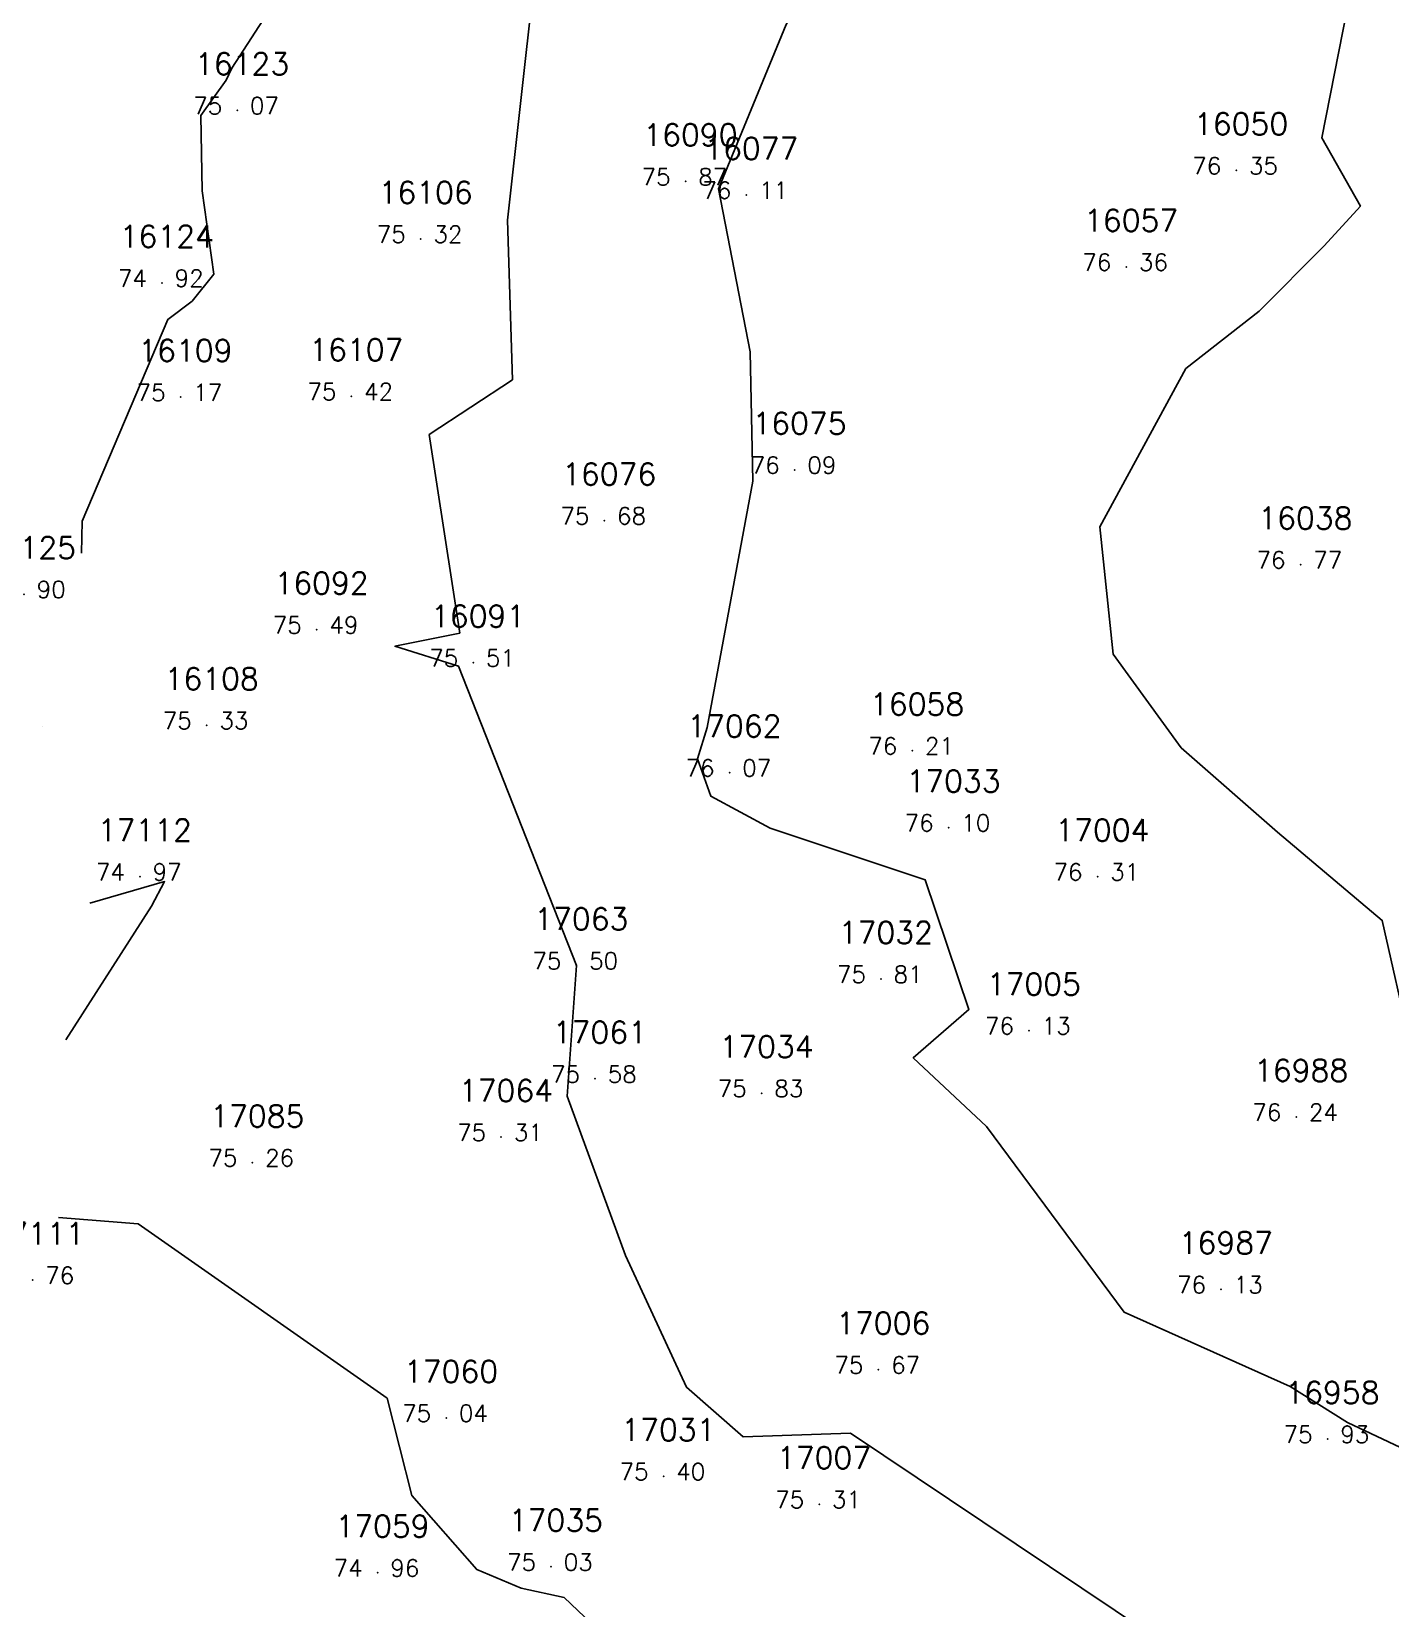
# Model space of a CAD drawing. Header units: millimetres. Extents: x 1412565 to 1412813, y 4931476 to 4931699.
# Drawn here: x 1412587.64 to 1412603.7, y 4931525.44 to 4931544.08 of the extents above; entities that cross this region are included whole.
import ezdxf
from ezdxf.enums import TextEntityAlignment as Align

# ---------------------------------------------------------------- set-up
doc = ezdxf.new("R2010")
doc.units = ezdxf.units.MM
for name, color, linetype in [('CIVIL', 50, 'Continuous'), ('CIVIL-DRAW', 80, 'Continuous'), ('CIVIL-NONAME', 130, 'Continuous'), ('CIVIL-TEXT', 240, 'Continuous'), ('CIVIL-Z', 50, 'Continuous'), ('Tcontours0', 7, 'Continuous'), ('Tcontours1', 7, 'Continuous'), ('Tcontours2', 7, 'Continuous')]:
    doc.layers.add(name, color=color, linetype=linetype)
doc.styles.add('CIVILCADMAIN', font='TXT.SHX')
doc.styles.get("Standard").update_dxf_attribs({"font": 'arial.ttf'})

# ---------------------------------------------------------------- blocks, each defined once
blk = doc.blocks.new('CIVIL-ZZ')
at = {"layer": 'CIVIL-DRAW'}
blk.add_point((0, 0), dxfattribs=at)
at = {"layer": 'CIVIL-NONAME'}
blk.add_attdef('NAME', text='', height=1.8, dxfattribs=at).set_placement((0, 2.1), align=Align.CENTER)
at = {"layer": 'CIVIL-TEXT', "flags": 8}
blk.add_attdef('TEXT', text='', height=2, dxfattribs=at).set_placement((0.2, -3.3), align=Align.CENTER)
at = {"layer": 'CIVIL-Z'}
blk.add_attdef('Z1', text='', height=1.6, dxfattribs=at).set_placement((-0.75, -0.225), align=Align.RIGHT)
blk.add_attdef('Z2', (0.75, -0.225), '', height=1.6, dxfattribs=at)

msp = doc.modelspace()

# ---------------------------------------------------------------- linework, layer by layer
at = {"layer": 'Tcontours0', "elevation": 75}
for points in [[(1412588.229, 4931537.916), (1412588.235, 4931538.293), (1412589.25, 4931540.678), (1412589.538, 4931540.896), (1412589.792, 4931541.214), (1412589.655, 4931542.198), (1412589.639, 4931543.091), (1412589.939, 4931543.507), (1412590.006, 4931543.648), (1412591.479, 4931545.928)], [(1412587.771, 4931535.867), (1412587.771, 4931535.867)], [(1412588.045, 4931532.159), (1412589.058, 4931533.74), (1412589.212, 4931534.031), (1412588.329, 4931533.776)], [(1412595.712, 4931523.878), (1412593.934, 4931525.567), (1412593.427, 4931525.678), (1412592.901, 4931525.9), (1412592.135, 4931526.775), (1412591.841, 4931527.923), (1412588.898, 4931529.987), (1412587.955, 4931530.061)]]:
    msp.add_lwpolyline(points, dxfattribs=at)
at = {"layer": 'Tcontours1', "elevation": 76}
msp.add_lwpolyline([(1412605.202, 4931526.691), (1412603.196, 4931527.635), (1412602.519, 4931528.06), (1412600.555, 4931528.942), (1412598.927, 4931531.137), (1412598.061, 4931531.949), (1412598.719, 4931532.518), (1412598.204, 4931534.053), (1412596.372, 4931534.663), (1412595.668, 4931535.04), (1412595.511, 4931535.482), (1412595.624, 4931535.855), (1412596.166, 4931538.768), (1412596.132, 4931540.295), (1412595.76, 4931542.223), (1412596.561, 4931544.167), (1412597.427, 4931545.663), (1412598.476, 4931546.316), (1412600.642, 4931547.349), (1412600.794, 4931547.78), (1412601.65, 4931548.474), (1412602.225, 4931549.231), (1412602.375, 4931549.523), (1412603.981, 4931551.485)], dxfattribs=at)
at = {"layer": 'Tcontours2'}
for points, elevation in [([(1412603.942, 4931532.091), (1412603.606, 4931533.572), (1412602.367, 4931534.618), (1412601.231, 4931535.614), (1412600.427, 4931536.719), (1412600.266, 4931538.225), (1412601.283, 4931540.098), (1412602.151, 4931540.776), (1412602.92, 4931541.55), (1412603.348, 4931542.019), (1412602.891, 4931542.827), (1412603.192, 4931544.347), (1412603.212, 4931544.614), (1412604.713, 4931547.979)], 76.5), ([(1412600.841, 4931525.15), (1412597.319, 4931527.509), (1412596.051, 4931527.467), (1412595.38, 4931528.053), (1412594.66, 4931529.611), (1412593.971, 4931531.496), (1412594.08, 4931533.04), (1412592.685, 4931536.579), (1412591.935, 4931536.815), (1412592.7, 4931536.97), (1412592.34, 4931539.318), (1412593.325, 4931539.965), (1412593.264, 4931541.853), (1412593.578, 4931544.651)], 75.5)]:
    msp.add_lwpolyline(points, dxfattribs=dict(at, elevation=elevation))

# ---------------------------------------------------------------- block references
at = {"layer": 'CIVIL'}
ref = msp.add_blockref('CIVIL-ZZ', (1412590.07, 4931543.15, 75.07), dxfattribs=dict(at, xscale=0.2, yscale=0.2))
ref.add_attrib('Z2', '07', (1412590.22, 4931543.105), dxfattribs={"layer": 'CIVIL-Z', "height": 0.2, "style": 'CIVILCADMAIN'})
ref.add_attrib('Z1', '75', (1412589.55, 4931543.105), dxfattribs={"layer": 'CIVIL-Z', "height": 0.2, "style": 'CIVILCADMAIN'})
ref.add_attrib('NAME', '16123', (1412589.57, 4931543.57), dxfattribs={"layer": 'CIVIL-NONAME', "height": 0.26, "style": 'CIVILCADMAIN'})
ref = msp.add_blockref('CIVIL-ZZ', (1412601.88, 4931542.44, 76.35), dxfattribs=dict(at, xscale=0.2, yscale=0.2))
ref.add_attrib('Z2', '35', (1412602.03, 4931542.395), dxfattribs={"layer": 'CIVIL-Z', "height": 0.2, "style": 'CIVILCADMAIN'})
ref.add_attrib('Z1', '76', (1412601.36, 4931542.395), dxfattribs={"layer": 'CIVIL-Z', "height": 0.2, "style": 'CIVILCADMAIN'})
ref.add_attrib('NAME', '16050', (1412601.38, 4931542.86), dxfattribs={"layer": 'CIVIL-NONAME', "height": 0.26, "style": 'CIVILCADMAIN'})
ref = msp.add_blockref('CIVIL-ZZ', (1412595.37, 4931542.31, 75.87), dxfattribs=dict(at, xscale=0.2, yscale=0.2))
ref.add_attrib('Z2', '87', (1412595.52, 4931542.265), dxfattribs={"layer": 'CIVIL-Z', "height": 0.2, "style": 'CIVILCADMAIN'})
ref.add_attrib('Z1', '75', (1412594.85, 4931542.265), dxfattribs={"layer": 'CIVIL-Z', "height": 0.2, "style": 'CIVILCADMAIN'})
ref.add_attrib('NAME', '16090', (1412594.87, 4931542.73), dxfattribs={"layer": 'CIVIL-NONAME', "height": 0.26, "style": 'CIVILCADMAIN'})
ref = msp.add_blockref('CIVIL-ZZ', (1412596.09, 4931542.15, 76.11), dxfattribs=dict(at, xscale=0.2, yscale=0.2))
ref.add_attrib('Z2', '11', (1412596.24, 4931542.105), dxfattribs={"layer": 'CIVIL-Z', "height": 0.2, "style": 'CIVILCADMAIN'})
ref.add_attrib('Z1', '76', (1412595.57, 4931542.105), dxfattribs={"layer": 'CIVIL-Z', "height": 0.2, "style": 'CIVILCADMAIN'})
ref.add_attrib('NAME', '16077', (1412595.59, 4931542.57), dxfattribs={"layer": 'CIVIL-NONAME', "height": 0.26, "style": 'CIVILCADMAIN'})
ref = msp.add_blockref('CIVIL-ZZ', (1412592.24, 4931541.63, 75.32), dxfattribs=dict(at, xscale=0.2, yscale=0.2))
ref.add_attrib('Z2', '32', (1412592.39, 4931541.585), dxfattribs={"layer": 'CIVIL-Z', "height": 0.2, "style": 'CIVILCADMAIN'})
ref.add_attrib('Z1', '75', (1412591.72, 4931541.585), dxfattribs={"layer": 'CIVIL-Z', "height": 0.2, "style": 'CIVILCADMAIN'})
ref.add_attrib('NAME', '16106', (1412591.74, 4931542.05), dxfattribs={"layer": 'CIVIL-NONAME', "height": 0.26, "style": 'CIVILCADMAIN'})
ref = msp.add_blockref('CIVIL-ZZ', (1412600.58, 4931541.3, 76.36), dxfattribs=dict(at, xscale=0.2, yscale=0.2))
ref.add_attrib('Z2', '36', (1412600.73, 4931541.255), dxfattribs={"layer": 'CIVIL-Z', "height": 0.2, "style": 'CIVILCADMAIN'})
ref.add_attrib('Z1', '76', (1412600.06, 4931541.255), dxfattribs={"layer": 'CIVIL-Z', "height": 0.2, "style": 'CIVILCADMAIN'})
ref.add_attrib('NAME', '16057', (1412600.08, 4931541.72), dxfattribs={"layer": 'CIVIL-NONAME', "height": 0.26, "style": 'CIVILCADMAIN'})
ref = msp.add_blockref('CIVIL-ZZ', (1412589.18, 4931541.11, 74.92), dxfattribs=dict(at, xscale=0.2, yscale=0.2))
ref.add_attrib('Z2', '92', (1412589.33, 4931541.065), dxfattribs={"layer": 'CIVIL-Z', "height": 0.2, "style": 'CIVILCADMAIN'})
ref.add_attrib('Z1', '74', (1412588.66, 4931541.065), dxfattribs={"layer": 'CIVIL-Z', "height": 0.2, "style": 'CIVILCADMAIN'})
ref.add_attrib('NAME', '16124', (1412588.68, 4931541.53), dxfattribs={"layer": 'CIVIL-NONAME', "height": 0.26, "style": 'CIVILCADMAIN'})
ref = msp.add_blockref('CIVIL-ZZ', (1412589.4, 4931539.76, 75.17), dxfattribs=dict(at, xscale=0.2, yscale=0.2))
ref.add_attrib('Z2', '17', (1412589.55, 4931539.715), dxfattribs={"layer": 'CIVIL-Z', "height": 0.2, "style": 'CIVILCADMAIN'})
ref.add_attrib('Z1', '75', (1412588.88, 4931539.715), dxfattribs={"layer": 'CIVIL-Z', "height": 0.2, "style": 'CIVILCADMAIN'})
ref.add_attrib('NAME', '16109', (1412588.9, 4931540.18), dxfattribs={"layer": 'CIVIL-NONAME', "height": 0.26, "style": 'CIVILCADMAIN'})
ref = msp.add_blockref('CIVIL-ZZ', (1412591.42, 4931539.77, 75.42), dxfattribs=dict(at, xscale=0.2, yscale=0.2))
ref.add_attrib('Z2', '42', (1412591.57, 4931539.725), dxfattribs={"layer": 'CIVIL-Z', "height": 0.2, "style": 'CIVILCADMAIN'})
ref.add_attrib('Z1', '75', (1412590.9, 4931539.725), dxfattribs={"layer": 'CIVIL-Z', "height": 0.2, "style": 'CIVILCADMAIN'})
ref.add_attrib('NAME', '16107', (1412590.92, 4931540.19), dxfattribs={"layer": 'CIVIL-NONAME', "height": 0.26, "style": 'CIVILCADMAIN'})
ref = msp.add_blockref('CIVIL-ZZ', (1412596.66, 4931538.9, 76.09), dxfattribs=dict(at, xscale=0.2, yscale=0.2))
ref.add_attrib('Z2', '09', (1412596.81, 4931538.855), dxfattribs={"layer": 'CIVIL-Z', "height": 0.2, "style": 'CIVILCADMAIN'})
ref.add_attrib('Z1', '76', (1412596.14, 4931538.855), dxfattribs={"layer": 'CIVIL-Z', "height": 0.2, "style": 'CIVILCADMAIN'})
ref.add_attrib('NAME', '16075', (1412596.16, 4931539.32), dxfattribs={"layer": 'CIVIL-NONAME', "height": 0.26, "style": 'CIVILCADMAIN'})
ref = msp.add_blockref('CIVIL-ZZ', (1412594.41, 4931538.3, 75.68), dxfattribs=dict(at, xscale=0.2, yscale=0.2))
ref.add_attrib('Z2', '68', (1412594.56, 4931538.255), dxfattribs={"layer": 'CIVIL-Z', "height": 0.2, "style": 'CIVILCADMAIN'})
ref.add_attrib('Z1', '75', (1412593.89, 4931538.255), dxfattribs={"layer": 'CIVIL-Z', "height": 0.2, "style": 'CIVILCADMAIN'})
ref.add_attrib('NAME', '16076', (1412593.91, 4931538.72), dxfattribs={"layer": 'CIVIL-NONAME', "height": 0.26, "style": 'CIVILCADMAIN'})
ref = msp.add_blockref('CIVIL-ZZ', (1412602.64, 4931537.78, 76.77), dxfattribs=dict(at, xscale=0.2, yscale=0.2))
ref.add_attrib('Z2', '77', (1412602.79, 4931537.735), dxfattribs={"layer": 'CIVIL-Z', "height": 0.2, "style": 'CIVILCADMAIN'})
ref.add_attrib('Z1', '76', (1412602.12, 4931537.735), dxfattribs={"layer": 'CIVIL-Z', "height": 0.2, "style": 'CIVILCADMAIN'})
ref.add_attrib('NAME', '16038', (1412602.14, 4931538.2), dxfattribs={"layer": 'CIVIL-NONAME', "height": 0.26, "style": 'CIVILCADMAIN'})
ref = msp.add_blockref('CIVIL-ZZ', (1412587.55, 4931537.43, 74.9), dxfattribs=dict(at, xscale=0.2, yscale=0.2))
ref.add_attrib('Z2', '90', (1412587.7, 4931537.385), dxfattribs={"layer": 'CIVIL-Z', "height": 0.2, "style": 'CIVILCADMAIN'})
ref.add_attrib('Z1', '74', (1412587.03, 4931537.385), dxfattribs={"layer": 'CIVIL-Z', "height": 0.2, "style": 'CIVILCADMAIN'})
ref.add_attrib('NAME', '16125', (1412587.05, 4931537.85), dxfattribs={"layer": 'CIVIL-NONAME', "height": 0.26, "style": 'CIVILCADMAIN'})
ref = msp.add_blockref('CIVIL-ZZ', (1412591.01, 4931537.01, 75.49), dxfattribs=dict(at, xscale=0.2, yscale=0.2))
ref.add_attrib('Z2', '49', (1412591.16, 4931536.965), dxfattribs={"layer": 'CIVIL-Z', "height": 0.2, "style": 'CIVILCADMAIN'})
ref.add_attrib('Z1', '75', (1412590.49, 4931536.965), dxfattribs={"layer": 'CIVIL-Z', "height": 0.2, "style": 'CIVILCADMAIN'})
ref.add_attrib('NAME', '16092', (1412590.51, 4931537.43), dxfattribs={"layer": 'CIVIL-NONAME', "height": 0.26, "style": 'CIVILCADMAIN'})
ref = msp.add_blockref('CIVIL-ZZ', (1412592.86, 4931536.62, 75.51), dxfattribs=dict(at, xscale=0.2, yscale=0.2))
ref.add_attrib('Z2', '51', (1412593.01, 4931536.575), dxfattribs={"layer": 'CIVIL-Z', "height": 0.2, "style": 'CIVILCADMAIN'})
ref.add_attrib('Z1', '75', (1412592.34, 4931536.575), dxfattribs={"layer": 'CIVIL-Z', "height": 0.2, "style": 'CIVILCADMAIN'})
ref.add_attrib('NAME', '16091', (1412592.36, 4931537.04), dxfattribs={"layer": 'CIVIL-NONAME', "height": 0.26, "style": 'CIVILCADMAIN'})
ref = msp.add_blockref('CIVIL-ZZ', (1412589.71, 4931535.88, 75.33), dxfattribs=dict(at, xscale=0.2, yscale=0.2))
ref.add_attrib('Z2', '33', (1412589.86, 4931535.835), dxfattribs={"layer": 'CIVIL-Z', "height": 0.2, "style": 'CIVILCADMAIN'})
ref.add_attrib('Z1', '75', (1412589.19, 4931535.835), dxfattribs={"layer": 'CIVIL-Z', "height": 0.2, "style": 'CIVILCADMAIN'})
ref.add_attrib('NAME', '16108', (1412589.21, 4931536.3), dxfattribs={"layer": 'CIVIL-NONAME', "height": 0.26, "style": 'CIVILCADMAIN'})
ref = msp.add_blockref('CIVIL-ZZ', (1412598.05, 4931535.58, 76.21), dxfattribs=dict(at, xscale=0.2, yscale=0.2))
ref.add_attrib('Z2', '21', (1412598.2, 4931535.535), dxfattribs={"layer": 'CIVIL-Z', "height": 0.2, "style": 'CIVILCADMAIN'})
ref.add_attrib('Z1', '76', (1412597.53, 4931535.535), dxfattribs={"layer": 'CIVIL-Z', "height": 0.2, "style": 'CIVILCADMAIN'})
ref.add_attrib('NAME', '16058', (1412597.55, 4931536), dxfattribs={"layer": 'CIVIL-NONAME', "height": 0.26, "style": 'CIVILCADMAIN'})
ref = msp.add_blockref('CIVIL-ZZ', (1412595.89, 4931535.32, 76.07), dxfattribs=dict(at, xscale=0.2, yscale=0.2))
ref.add_attrib('Z2', '07', (1412596.04, 4931535.275), dxfattribs={"layer": 'CIVIL-Z', "height": 0.2, "style": 'CIVILCADMAIN'})
ref.add_attrib('Z1', '76', (1412595.37, 4931535.275), dxfattribs={"layer": 'CIVIL-Z', "height": 0.2, "style": 'CIVILCADMAIN'})
ref.add_attrib('NAME', '17062', (1412595.39, 4931535.74), dxfattribs={"layer": 'CIVIL-NONAME', "height": 0.26, "style": 'CIVILCADMAIN'})
ref = msp.add_blockref('CIVIL-ZZ', (1412598.48, 4931534.67, 76.1), dxfattribs=dict(at, xscale=0.2, yscale=0.2))
ref.add_attrib('Z2', '10', (1412598.63, 4931534.625), dxfattribs={"layer": 'CIVIL-Z', "height": 0.2, "style": 'CIVILCADMAIN'})
ref.add_attrib('Z1', '76', (1412597.96, 4931534.625), dxfattribs={"layer": 'CIVIL-Z', "height": 0.2, "style": 'CIVILCADMAIN'})
ref.add_attrib('NAME', '17033', (1412597.98, 4931535.09), dxfattribs={"layer": 'CIVIL-NONAME', "height": 0.26, "style": 'CIVILCADMAIN'})
ref = msp.add_blockref('CIVIL-ZZ', (1412588.92, 4931534.09, 74.97), dxfattribs=dict(at, xscale=0.2, yscale=0.2))
ref.add_attrib('Z2', '97', (1412589.07, 4931534.045), dxfattribs={"layer": 'CIVIL-Z', "height": 0.2, "style": 'CIVILCADMAIN'})
ref.add_attrib('Z1', '74', (1412588.4, 4931534.045), dxfattribs={"layer": 'CIVIL-Z', "height": 0.2, "style": 'CIVILCADMAIN'})
ref.add_attrib('NAME', '17112', (1412588.42, 4931534.51), dxfattribs={"layer": 'CIVIL-NONAME', "height": 0.26, "style": 'CIVILCADMAIN'})
ref = msp.add_blockref('CIVIL-ZZ', (1412600.24, 4931534.09, 76.31), dxfattribs=dict(at, xscale=0.2, yscale=0.2))
ref.add_attrib('Z2', '31', (1412600.39, 4931534.045), dxfattribs={"layer": 'CIVIL-Z', "height": 0.2, "style": 'CIVILCADMAIN'})
ref.add_attrib('Z1', '76', (1412599.72, 4931534.045), dxfattribs={"layer": 'CIVIL-Z', "height": 0.2, "style": 'CIVILCADMAIN'})
ref.add_attrib('NAME', '17004', (1412599.74, 4931534.51), dxfattribs={"layer": 'CIVIL-NONAME', "height": 0.26, "style": 'CIVILCADMAIN'})
ref = msp.add_blockref('CIVIL-ZZ', (1412594.08, 4931533.04, 75.5), dxfattribs=dict(at, xscale=0.2, yscale=0.2))
ref.add_attrib('Z2', '50', (1412594.23, 4931532.995), dxfattribs={"layer": 'CIVIL-Z', "height": 0.2, "style": 'CIVILCADMAIN'})
ref.add_attrib('Z1', '75', (1412593.56, 4931532.995), dxfattribs={"layer": 'CIVIL-Z', "height": 0.2, "style": 'CIVILCADMAIN'})
ref.add_attrib('NAME', '17063', (1412593.58, 4931533.46), dxfattribs={"layer": 'CIVIL-NONAME', "height": 0.26, "style": 'CIVILCADMAIN'})
ref = msp.add_blockref('CIVIL-ZZ', (1412597.68, 4931532.88, 75.81), dxfattribs=dict(at, xscale=0.2, yscale=0.2))
ref.add_attrib('Z2', '81', (1412597.83, 4931532.835), dxfattribs={"layer": 'CIVIL-Z', "height": 0.2, "style": 'CIVILCADMAIN'})
ref.add_attrib('Z1', '75', (1412597.16, 4931532.835), dxfattribs={"layer": 'CIVIL-Z', "height": 0.2, "style": 'CIVILCADMAIN'})
ref.add_attrib('NAME', '17032', (1412597.18, 4931533.3), dxfattribs={"layer": 'CIVIL-NONAME', "height": 0.26, "style": 'CIVILCADMAIN'})
ref = msp.add_blockref('CIVIL-ZZ', (1412599.43, 4931532.27, 76.13), dxfattribs=dict(at, xscale=0.2, yscale=0.2))
ref.add_attrib('Z2', '13', (1412599.58, 4931532.225), dxfattribs={"layer": 'CIVIL-Z', "height": 0.2, "style": 'CIVILCADMAIN'})
ref.add_attrib('Z1', '76', (1412598.91, 4931532.225), dxfattribs={"layer": 'CIVIL-Z', "height": 0.2, "style": 'CIVILCADMAIN'})
ref.add_attrib('NAME', '17005', (1412598.93, 4931532.69), dxfattribs={"layer": 'CIVIL-NONAME', "height": 0.26, "style": 'CIVILCADMAIN'})
ref = msp.add_blockref('CIVIL-ZZ', (1412594.3, 4931531.7, 75.58), dxfattribs=dict(at, xscale=0.2, yscale=0.2))
ref.add_attrib('Z2', '58', (1412594.45, 4931531.655), dxfattribs={"layer": 'CIVIL-Z', "height": 0.2, "style": 'CIVILCADMAIN'})
ref.add_attrib('Z1', '75', (1412593.78, 4931531.655), dxfattribs={"layer": 'CIVIL-Z', "height": 0.2, "style": 'CIVILCADMAIN'})
ref.add_attrib('NAME', '17061', (1412593.8, 4931532.12), dxfattribs={"layer": 'CIVIL-NONAME', "height": 0.26, "style": 'CIVILCADMAIN'})
ref = msp.add_blockref('CIVIL-ZZ', (1412596.27, 4931531.53, 75.83), dxfattribs=dict(at, xscale=0.2, yscale=0.2))
ref.add_attrib('Z2', '83', (1412596.42, 4931531.485), dxfattribs={"layer": 'CIVIL-Z', "height": 0.2, "style": 'CIVILCADMAIN'})
ref.add_attrib('Z1', '75', (1412595.75, 4931531.485), dxfattribs={"layer": 'CIVIL-Z', "height": 0.2, "style": 'CIVILCADMAIN'})
ref.add_attrib('NAME', '17034', (1412595.77, 4931531.95), dxfattribs={"layer": 'CIVIL-NONAME', "height": 0.26, "style": 'CIVILCADMAIN'})
ref = msp.add_blockref('CIVIL-ZZ', (1412602.59, 4931531.25, 76.24), dxfattribs=dict(at, xscale=0.2, yscale=0.2))
ref.add_attrib('Z2', '24', (1412602.74, 4931531.205), dxfattribs={"layer": 'CIVIL-Z', "height": 0.2, "style": 'CIVILCADMAIN'})
ref.add_attrib('Z1', '76', (1412602.07, 4931531.205), dxfattribs={"layer": 'CIVIL-Z', "height": 0.2, "style": 'CIVILCADMAIN'})
ref.add_attrib('NAME', '16988', (1412602.09, 4931531.67), dxfattribs={"layer": 'CIVIL-NONAME', "height": 0.26, "style": 'CIVILCADMAIN'})
ref = msp.add_blockref('CIVIL-ZZ', (1412593.19, 4931531.01, 75.31), dxfattribs=dict(at, xscale=0.2, yscale=0.2))
ref.add_attrib('Z2', '31', (1412593.34, 4931530.965), dxfattribs={"layer": 'CIVIL-Z', "height": 0.2, "style": 'CIVILCADMAIN'})
ref.add_attrib('Z1', '75', (1412592.67, 4931530.965), dxfattribs={"layer": 'CIVIL-Z', "height": 0.2, "style": 'CIVILCADMAIN'})
ref.add_attrib('NAME', '17064', (1412592.69, 4931531.43), dxfattribs={"layer": 'CIVIL-NONAME', "height": 0.26, "style": 'CIVILCADMAIN'})
ref = msp.add_blockref('CIVIL-ZZ', (1412590.25, 4931530.71, 75.26), dxfattribs=dict(at, xscale=0.2, yscale=0.2))
ref.add_attrib('Z2', '26', (1412590.4, 4931530.665), dxfattribs={"layer": 'CIVIL-Z', "height": 0.2, "style": 'CIVILCADMAIN'})
ref.add_attrib('Z1', '75', (1412589.73, 4931530.665), dxfattribs={"layer": 'CIVIL-Z', "height": 0.2, "style": 'CIVILCADMAIN'})
ref.add_attrib('NAME', '17085', (1412589.75, 4931531.13), dxfattribs={"layer": 'CIVIL-NONAME', "height": 0.26, "style": 'CIVILCADMAIN'})
ref = msp.add_blockref('CIVIL-ZZ', (1412587.65, 4931529.32, 74.76), dxfattribs=dict(at, xscale=0.2, yscale=0.2))
ref.add_attrib('Z2', '76', (1412587.8, 4931529.275), dxfattribs={"layer": 'CIVIL-Z', "height": 0.2, "style": 'CIVILCADMAIN'})
ref.add_attrib('Z1', '74', (1412587.13, 4931529.275), dxfattribs={"layer": 'CIVIL-Z', "height": 0.2, "style": 'CIVILCADMAIN'})
ref.add_attrib('NAME', '17111', (1412587.15, 4931529.74), dxfattribs={"layer": 'CIVIL-NONAME', "height": 0.26, "style": 'CIVILCADMAIN'})
ref = msp.add_blockref('CIVIL-ZZ', (1412601.7, 4931529.21, 76.13), dxfattribs=dict(at, xscale=0.2, yscale=0.2))
ref.add_attrib('Z2', '13', (1412601.85, 4931529.165), dxfattribs={"layer": 'CIVIL-Z', "height": 0.2, "style": 'CIVILCADMAIN'})
ref.add_attrib('Z1', '76', (1412601.18, 4931529.165), dxfattribs={"layer": 'CIVIL-Z', "height": 0.2, "style": 'CIVILCADMAIN'})
ref.add_attrib('NAME', '16987', (1412601.2, 4931529.63), dxfattribs={"layer": 'CIVIL-NONAME', "height": 0.26, "style": 'CIVILCADMAIN'})
ref = msp.add_blockref('CIVIL-ZZ', (1412597.65, 4931528.26, 75.67), dxfattribs=dict(at, xscale=0.2, yscale=0.2))
ref.add_attrib('Z2', '67', (1412597.8, 4931528.215), dxfattribs={"layer": 'CIVIL-Z', "height": 0.2, "style": 'CIVILCADMAIN'})
ref.add_attrib('Z1', '75', (1412597.13, 4931528.215), dxfattribs={"layer": 'CIVIL-Z', "height": 0.2, "style": 'CIVILCADMAIN'})
ref.add_attrib('NAME', '17006', (1412597.15, 4931528.68), dxfattribs={"layer": 'CIVIL-NONAME', "height": 0.26, "style": 'CIVILCADMAIN'})
ref = msp.add_blockref('CIVIL-ZZ', (1412592.54, 4931527.69, 75.04), dxfattribs=dict(at, xscale=0.2, yscale=0.2))
ref.add_attrib('Z2', '04', (1412592.69, 4931527.645), dxfattribs={"layer": 'CIVIL-Z', "height": 0.2, "style": 'CIVILCADMAIN'})
ref.add_attrib('Z1', '75', (1412592.02, 4931527.645), dxfattribs={"layer": 'CIVIL-Z', "height": 0.2, "style": 'CIVILCADMAIN'})
ref.add_attrib('NAME', '17060', (1412592.04, 4931528.11), dxfattribs={"layer": 'CIVIL-NONAME', "height": 0.26, "style": 'CIVILCADMAIN'})
ref = msp.add_blockref('CIVIL-ZZ', (1412602.96, 4931527.44, 75.93), dxfattribs=dict(at, xscale=0.2, yscale=0.2))
ref.add_attrib('Z2', '93', (1412603.11, 4931527.395), dxfattribs={"layer": 'CIVIL-Z', "height": 0.2, "style": 'CIVILCADMAIN'})
ref.add_attrib('Z1', '75', (1412602.44, 4931527.395), dxfattribs={"layer": 'CIVIL-Z', "height": 0.2, "style": 'CIVILCADMAIN'})
ref.add_attrib('NAME', '16958', (1412602.46, 4931527.86), dxfattribs={"layer": 'CIVIL-NONAME', "height": 0.26, "style": 'CIVILCADMAIN'})
ref = msp.add_blockref('CIVIL-ZZ', (1412595.11, 4931527, 75.4), dxfattribs=dict(at, xscale=0.2, yscale=0.2))
ref.add_attrib('Z2', '40', (1412595.26, 4931526.955), dxfattribs={"layer": 'CIVIL-Z', "height": 0.2, "style": 'CIVILCADMAIN'})
ref.add_attrib('Z1', '75', (1412594.59, 4931526.955), dxfattribs={"layer": 'CIVIL-Z', "height": 0.2, "style": 'CIVILCADMAIN'})
ref.add_attrib('NAME', '17031', (1412594.61, 4931527.42), dxfattribs={"layer": 'CIVIL-NONAME', "height": 0.26, "style": 'CIVILCADMAIN'})
ref = msp.add_blockref('CIVIL-ZZ', (1412596.95, 4931526.67, 75.31), dxfattribs=dict(at, xscale=0.2, yscale=0.2))
ref.add_attrib('Z2', '31', (1412597.1, 4931526.625), dxfattribs={"layer": 'CIVIL-Z', "height": 0.2, "style": 'CIVILCADMAIN'})
ref.add_attrib('Z1', '75', (1412596.43, 4931526.625), dxfattribs={"layer": 'CIVIL-Z', "height": 0.2, "style": 'CIVILCADMAIN'})
ref.add_attrib('NAME', '17007', (1412596.45, 4931527.09), dxfattribs={"layer": 'CIVIL-NONAME', "height": 0.26, "style": 'CIVILCADMAIN'})
ref = msp.add_blockref('CIVIL-ZZ', (1412591.73, 4931525.86, 74.96), dxfattribs=dict(at, xscale=0.2, yscale=0.2))
ref.add_attrib('Z2', '96', (1412591.88, 4931525.815), dxfattribs={"layer": 'CIVIL-Z', "height": 0.2, "style": 'CIVILCADMAIN'})
ref.add_attrib('Z1', '74', (1412591.21, 4931525.815), dxfattribs={"layer": 'CIVIL-Z', "height": 0.2, "style": 'CIVILCADMAIN'})
ref.add_attrib('NAME', '17059', (1412591.23, 4931526.28), dxfattribs={"layer": 'CIVIL-NONAME', "height": 0.26, "style": 'CIVILCADMAIN'})
ref = msp.add_blockref('CIVIL-ZZ', (1412593.78, 4931525.93, 75.03), dxfattribs=dict(at, xscale=0.2, yscale=0.2))
ref.add_attrib('Z2', '03', (1412593.93, 4931525.885), dxfattribs={"layer": 'CIVIL-Z', "height": 0.2, "style": 'CIVILCADMAIN'})
ref.add_attrib('Z1', '75', (1412593.26, 4931525.885), dxfattribs={"layer": 'CIVIL-Z', "height": 0.2, "style": 'CIVILCADMAIN'})
ref.add_attrib('NAME', '17035', (1412593.28, 4931526.35), dxfattribs={"layer": 'CIVIL-NONAME', "height": 0.26, "style": 'CIVILCADMAIN'})

doc.saveas('drawing.dxf')
